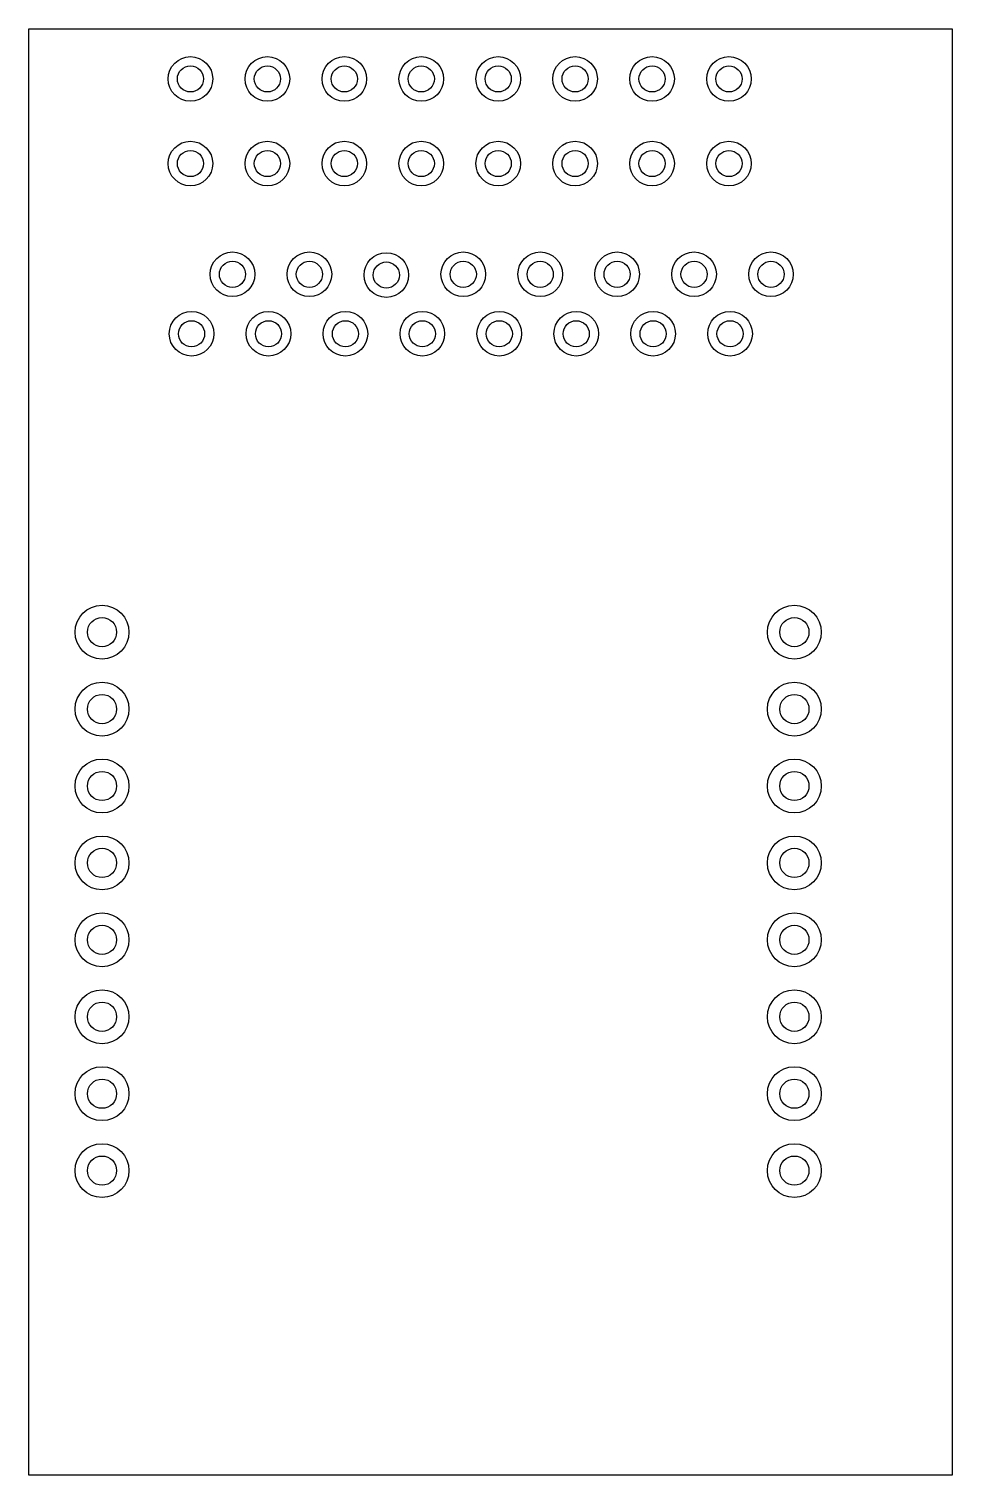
# Model space of a CAD drawing. Header units: millimetres. Extents: x 40000 to 41200, y -31880 to -30000.
import ezdxf

# ---------------------------------------------------------------- set-up
doc = ezdxf.new("R2010")
doc.units = ezdxf.units.MM

msp = doc.modelspace()

# ---------------------------------------------------------------- linework, layer by layer
msp.add_lwpolyline([(40000, -30000), (41200, -30000), (41200, -31880), (40000, -31880), (40000, -30000)], close=True)
for centre, radius in [((40210, -30065), 29), ((40310, -30065), 29), ((40410, -30065), 29), ((40510, -30065), 29), ((40610, -30065), 29), ((40710, -30065), 29), ((40810, -30065), 29), ((40910, -30065), 29), ((40210, -30065), 17), ((40310, -30065), 17), ((40410, -30065), 17), ((40510, -30065), 17), ((40610, -30065), 17), ((40710, -30065), 17), ((40810, -30065), 17), ((40910, -30065), 17), ((40210, -30175), 29), ((40310, -30175), 29), ((40410, -30175), 29), ((40510, -30175), 29), ((40610, -30175), 29), ((40710, -30175), 29), ((40810, -30175), 29), ((40910, -30175), 29), ((40210, -30175), 17), ((40310, -30175), 17), ((40410, -30175), 17), ((40510, -30175), 17), ((40610, -30175), 17), ((40710, -30175), 17), ((40810, -30175), 17), ((40910, -30175), 17), ((40264.598, -30319), 29), ((40264.598, -30319), 17), ((40364.598, -30319), 29), ((40364.598, -30319), 17), ((40464.598, -30320), 29), ((40464.598, -30320), 17), ((40564.598, -30319), 29), ((40564.598, -30319), 17), ((40664.598, -30319), 29), ((40664.598, -30319), 17), ((40764.598, -30319), 29), ((40764.598, -30319), 17), ((40864.598, -30319), 29), ((40864.598, -30319), 17), ((40964.598, -30319), 29), ((40964.598, -30319), 17), ((40211.4, -30396.3), 29), ((40211.4, -30396.3), 17), ((40311.4, -30396.3), 29), ((40311.4, -30396.3), 17), ((40411.4, -30396.3), 29), ((40411.4, -30396.3), 17), ((40511.4, -30396.3), 29), ((40511.4, -30396.3), 17), ((40611.4, -30396.3), 29), ((40611.4, -30396.3), 17), ((40711.4, -30396.3), 29), ((40711.4, -30396.3), 17), ((40811.4, -30396.3), 29), ((40811.4, -30396.3), 17), ((40911.4, -30396.299), 29), ((40911.4, -30396.299), 17), ((40095, -30784.2), 35), ((40995, -30784.2), 35), ((40095, -30784.2), 19), ((40995, -30784.2), 19), ((40095, -30884.2), 35), ((40995, -30884.2), 35), ((40095, -30884.2), 19), ((40995, -30884.2), 19), ((40095, -30984.2), 35), ((40995, -30984.2), 35), ((40095, -30984.2), 19), ((40995, -30984.2), 19), ((40095, -31084.2), 35), ((40995, -31084.2), 35), ((40095, -31084.2), 19), ((40995, -31084.2), 19), ((40095, -31184.2), 35), ((40995, -31184.2), 35), ((40095, -31184.2), 19), ((40995, -31184.2), 19), ((40095, -31284.2), 35), ((40995, -31284.2), 35), ((40095, -31284.2), 19), ((40995, -31284.2), 19), ((40095, -31384.2), 35), ((40995, -31384.2), 35), ((40095, -31384.2), 19), ((40995, -31384.2), 19), ((40095, -31484.2), 35), ((40995, -31484.2), 35), ((40095, -31484.2), 19), ((40995, -31484.2), 19)]:
    msp.add_circle(centre, radius)

doc.saveas('drawing.dxf')
